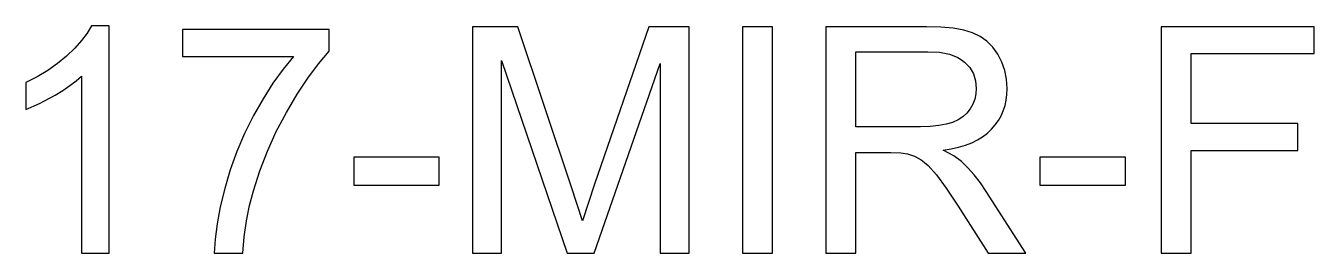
# Model space of a CAD drawing. Header units: millimetres. Extents: x -6.2 to 6.2, y -1.1 to 1.1.
import ezdxf

# ---------------------------------------------------------------- set-up
doc = ezdxf.new("R2010")
doc.units = ezdxf.units.MM
doc.layers.add('LASER_MARK', color=7, linetype='Continuous')

msp = doc.modelspace()

# ---------------------------------------------------------------- linework, layer by layer
at = {"layer": 'LASER_MARK'}
for points in [[(-5.418, -1.1), (-5.418, 1.1), (-5.591, 1.1), (-5.632, 1.028), (-5.686, 0.956), (-5.752, 0.882), (-5.83, 0.807), (-5.918, 0.734), (-6.013, 0.667), (-6.116, 0.606), (-6.225, 0.55), (-6.225, 0.29), (-6.091, 0.348), (-5.942, 0.429), (-5.867, 0.475), (-5.799, 0.522), (-5.739, 0.568), (-5.687, 0.614), (-5.687, -1.1)], [(-4.711, 0.804), (-3.638, 0.804), (-3.739, 0.681), (-3.837, 0.544), (-3.932, 0.394), (-4.024, 0.231), (-4.11, 0.059), (-4.185, -0.116), (-4.249, -0.294), (-4.303, -0.475), (-4.346, -0.652), (-4.377, -0.815), (-4.396, -0.964), (-4.404, -1.1), (-4.128, -1.1), (-4.113, -0.94), (-4.091, -0.786), (-4.062, -0.638), (-4.025, -0.498), (-3.963, -0.304), (-3.889, -0.113), (-3.804, 0.076), (-3.707, 0.262), (-3.604, 0.437), (-3.501, 0.594), (-3.397, 0.733), (-3.293, 0.853), (-3.293, 1.063), (-4.711, 1.063)], [(-1.907, -1.1), (-1.628, -1.1), (-1.628, 0.765), (-0.994, -1.1), (-0.732, -1.1), (-0.096, 0.734), (-0.096, -1.1), (0.184, -1.1), (0.184, 1.091), (-0.206, 1.091), (-0.731, -0.433), (-0.847, -0.785), (-0.952, -0.46), (-1.471, 1.091), (-1.907, 1.091)], [(0.701, -1.1), (0.991, -1.1), (0.991, 1.091), (0.701, 1.091)], [(1.507, -1.1), (1.796, -1.1), (1.796, -0.127), (2.133, -0.127), (2.229, -0.13), (2.294, -0.137), (2.361, -0.16), (2.426, -0.196), (2.46, -0.221), (2.496, -0.253), (2.574, -0.342), (2.667, -0.47), (2.783, -0.644), (3.073, -1.1), (3.438, -1.1), (3.056, -0.504), (2.999, -0.42), (2.939, -0.343), (2.878, -0.274), (2.816, -0.212), (2.742, -0.158), (2.641, -0.103), (2.717, -0.09), (2.788, -0.074), (2.854, -0.054), (2.915, -0.031), (2.971, -0.003), (3.021, 0.027), (3.067, 0.062), (3.107, 0.1), (3.143, 0.141), (3.173, 0.185), (3.199, 0.23), (3.22, 0.278), (3.237, 0.329), (3.249, 0.381), (3.256, 0.436), (3.258, 0.493), (3.252, 0.582), (3.235, 0.666), (3.207, 0.747), (3.167, 0.824), (3.118, 0.893), (3.06, 0.95), (2.996, 0.997), (2.923, 1.032), (2.838, 1.058), (2.736, 1.076), (2.616, 1.087), (2.478, 1.091), (1.507, 1.091)], [(4.747, -1.1), (5.037, -1.1), (5.037, -0.105), (6.065, -0.105), (6.065, 0.154), (5.037, 0.154), (5.037, 0.832), (6.225, 0.832), (6.225, 1.091), (4.747, 1.091)], [(1.796, 0.124), (1.796, 0.849), (2.49, 0.849), (2.604, 0.843), (2.701, 0.824), (2.743, 0.81), (2.782, 0.793), (2.816, 0.772), (2.846, 0.749), (2.896, 0.695), (2.931, 0.635), (2.952, 0.567), (2.959, 0.493), (2.956, 0.441), (2.945, 0.391), (2.926, 0.343), (2.901, 0.297), (2.868, 0.255), (2.829, 0.219), (2.783, 0.189), (2.731, 0.165), (2.669, 0.147), (2.597, 0.134), (2.514, 0.127), (2.42, 0.124)], [(-3.056, -0.442), (-2.23, -0.442), (-2.23, -0.172), (-3.056, -0.172)], [(3.574, -0.442), (4.4, -0.442), (4.4, -0.172), (3.574, -0.172)]]:
    msp.add_lwpolyline(points, close=True, dxfattribs=at)

doc.saveas('drawing.dxf')
